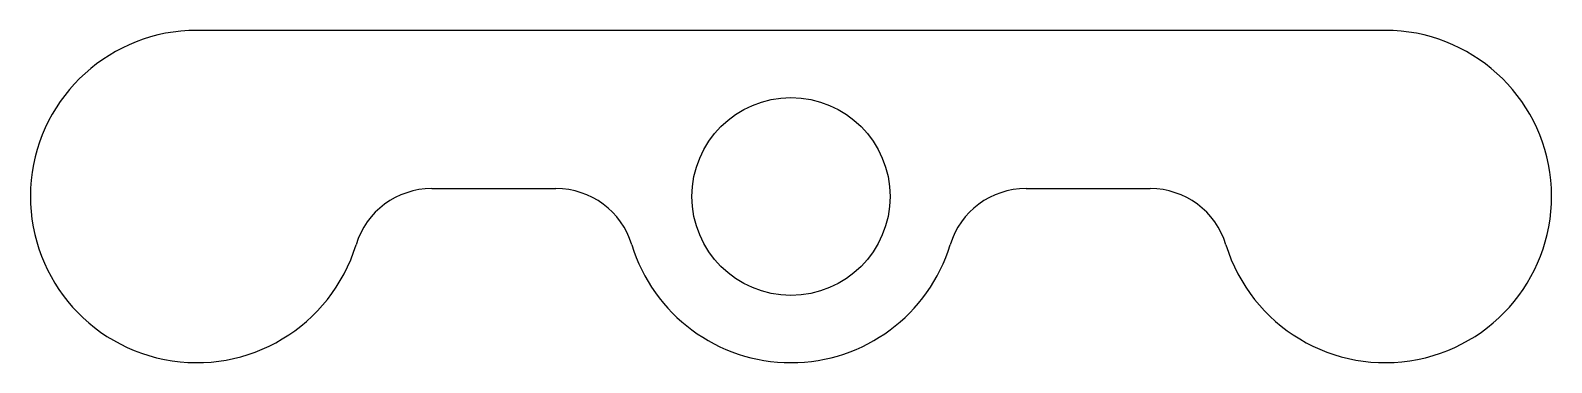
# Model space of a CAD drawing. Header units: inches. Extents: x -0.48 to 0.48, y -0.105 to 0.105.
import ezdxf

# ---------------------------------------------------------------- set-up
doc = ezdxf.new("R2010")
doc.units = ezdxf.units.IN
doc.header["$MEASUREMENT"] = 0

msp = doc.modelspace()

# ---------------------------------------------------------------- linework, layer by layer
at = {"color": 7, "linetype": 'Continuous', "lineweight": 25}
for p, q in [((0.375, 0.105), (-0.375, 0.105)), ((-0.22668, 0.005), (-0.14832, 0.005)), ((0.14832, 0.005), (0.22668, 0.005))]:
    msp.add_line(p, q, dxfattribs=at)
msp.add_circle((0, 0), 0.0625, dxfattribs=at)
for centre, radius, start, end in [((-0.375, 0), 0.105, 90, 343.12273), ((0.375, 0), 0.105, 196.87727, 90), ((-0.22668, -0.045), 0.05, 90, 163.12273), ((-0.14832, -0.045), 0.05, 16.87727, 90), ((0.14832, -0.045), 0.05, 90, 163.12273), ((0.22668, -0.045), 0.05, 16.87727, 90), ((0, 0), 0.105, 196.87727, 343.12273)]:
    msp.add_arc(centre, radius, start, end, dxfattribs=at)

doc.saveas('drawing.dxf')
